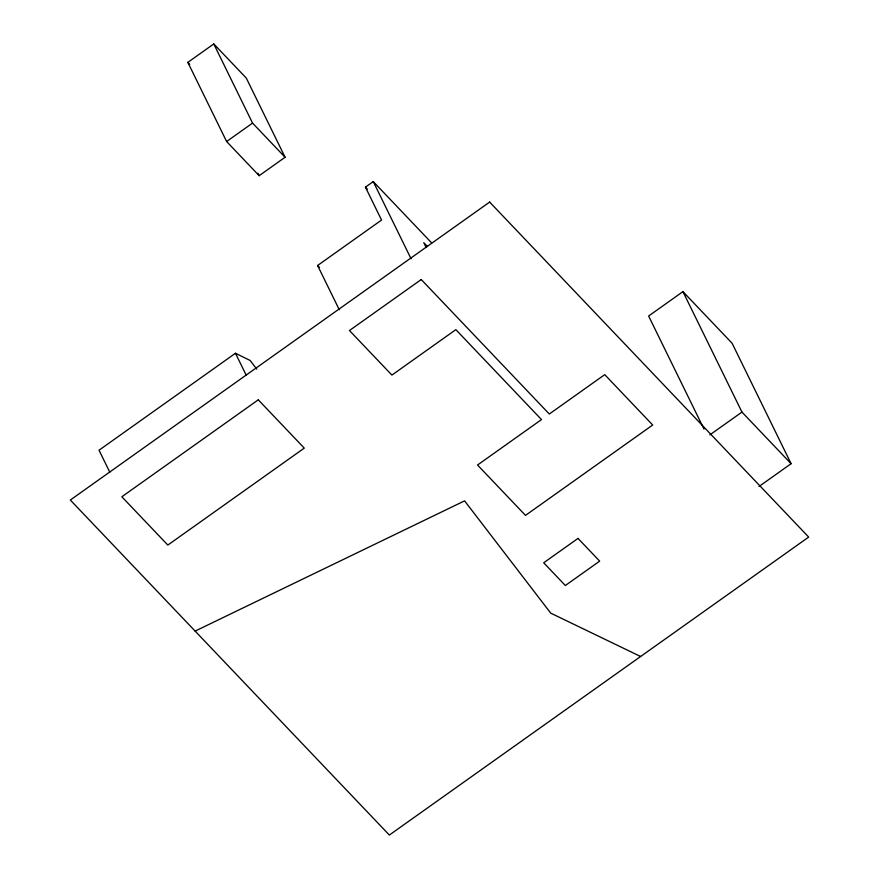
<?xml version="1.0" encoding="UTF-8"?>
<svg xmlns="http://www.w3.org/2000/svg" width="879" height="879" viewBox="0 0 879 879"><rect width="100%" height="100%" fill="white"/><g stroke="black" fill="none" stroke-linecap="round" stroke-linejoin="round"><path stroke-width="1.32" d="M187.842 62.376L213.773 43.95L246.307 78.11L285.082 157.264L259.151 175.69L226.617 141.53L187.842 62.376L189.699 64.332M226.617 141.53L252.548 123.093L213.773 43.95M339.239 309.672L317.605 265.502L381.552 220.058L365.433 187.15L373.256 181.59L431.644 242.901M256.745 369.114L250.152 360.467L235.462 353.259L99.03 450.213L109.831 472.265M758.995 486.505L791.1 463.694L732.097 343.249L682.939 291.63L648.625 316.022L704.013 429.095M709.847 434.896L741.953 412.086L682.939 291.63M195.127 631.1L464.584 500.865L550.726 613.135L640.615 656.503M741.953 412.086L791.1 463.694M427.502 246.57L423.777 242.659L426.139 247.471M365.433 187.15L367.312 189.128M252.548 123.093L285.082 157.264M317.605 265.502L319.495 267.48M373.256 181.59L411.031 258.723M257.954 173.251L259.151 175.69M235.462 353.259L246.263 375.311M489.647 202.071L70.32 500.03L389.353 835.05L808.68 537.08L489.647 202.071M421.228 279.533L349.457 330.526L391.902 375.091L455.849 329.647L541.486 419.58L477.539 465.024L525.499 515.391L652.69 425.007L604.73 374.641L549.309 414.02L421.228 279.533M258.272 399.824L121.84 496.767L167.834 545.068L304.266 448.114L258.272 399.824M578.008 538.398L543.694 562.78L565.34 585.513L599.665 561.132L578.008 538.398"/></g></svg>
